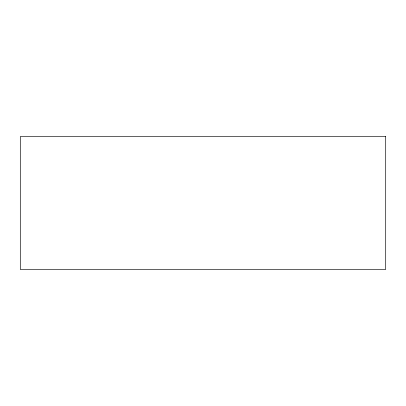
<?xml version="1.0" encoding="UTF-8"?>
<svg xmlns="http://www.w3.org/2000/svg" width="406" height="406" viewBox="0 0 406 406"><rect width="100%" height="100%" fill="white"/><g stroke="black" fill="none" stroke-linecap="round" stroke-linejoin="round"><path stroke-width="0.61" d="M385.7 136.563L20.3 136.563L20.3 269.437L385.7 269.437L385.7 136.563"/></g></svg>
